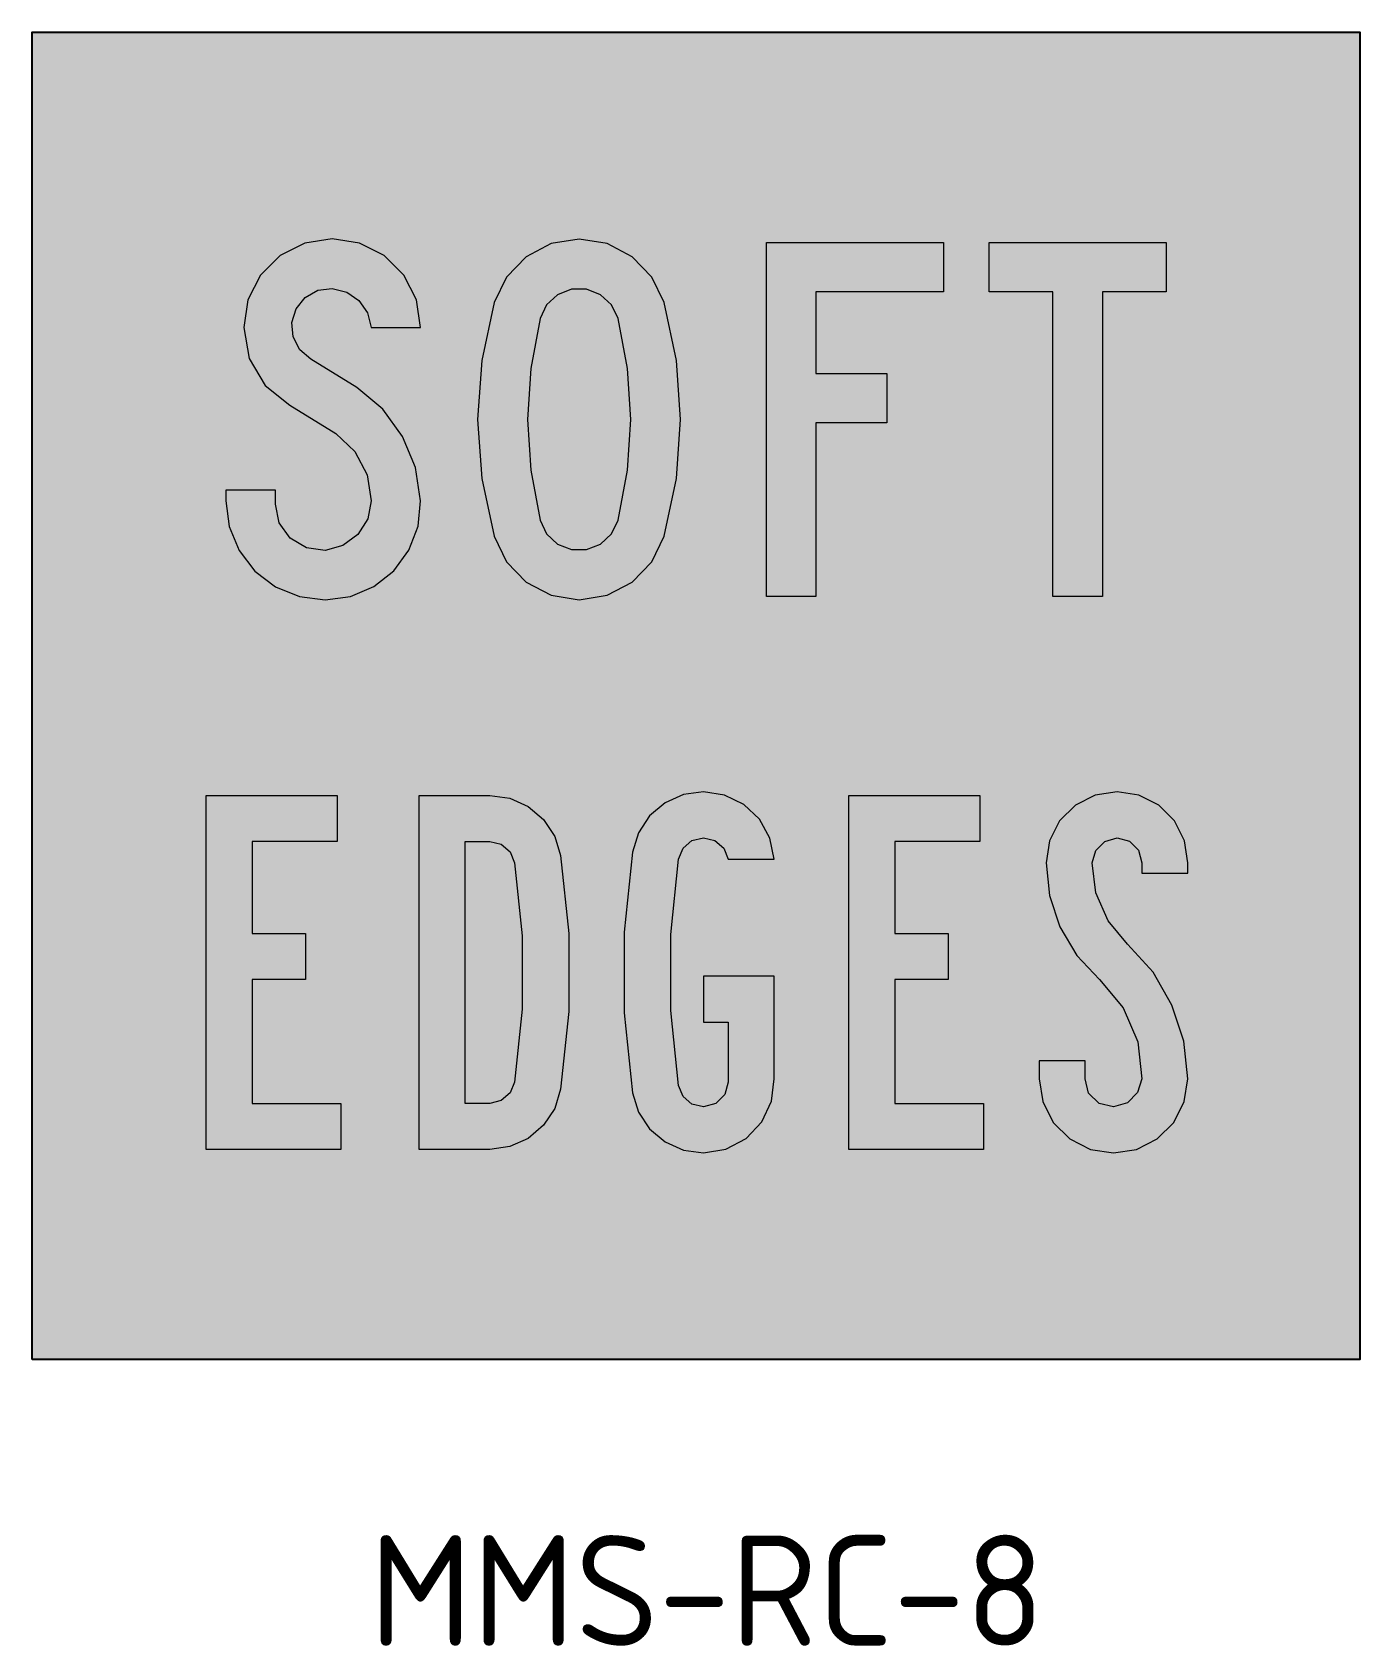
# Model space of a CAD drawing. Extents: x 162 to 359, y 73 to 230.
# Drawn here: x 161.8 to 221.8, y 156.9 to 229.8 of the extents above.
import ezdxf

# ---------------------------------------------------------------- set-up
doc = ezdxf.new("R2010")
doc.units = 0
doc.header["$LTSCALE"] = 0.3
doc.header["$MEASUREMENT"] = 0
doc.layers.add('L25', color=1, linetype='CONTINUOUS')
doc.layers.add('yellow', color=50, linetype='CONTINUOUS')
doc.styles.add('iso', font='iso3098b.shx')

msp = doc.modelspace()

# ---------------------------------------------------------------- hatches: boundary and pattern name
at = {"layer": 'L25'}
h = msp.add_hatch(color=256, dxfattribs=at)
h.paths.add_polyline_path([(175.044, 206.395), (174.2, 206.506), (173.467, 206.943), (172.975, 207.641), (172.804, 208.479), (172.804, 209.117), (170.565, 209.117), (170.565, 208.64), (170.716, 207.475), (171.163, 206.39), (171.871, 205.462), (172.799, 204.749), (173.884, 204.307), (175.044, 204.156), (176.188, 204.312), (177.253, 204.764), (178.156, 205.477), (178.839, 206.411), (179.251, 207.49), (179.361, 208.64), (179.13, 210.141), (178.548, 211.547), (177.649, 212.777), (176.485, 213.756), (174.406, 215.036), (173.909, 215.463), (173.608, 216.045), (173.547, 216.698), (173.738, 217.32), (174.145, 217.833), (174.717, 218.154), (175.365, 218.239), (176.023, 218.074), (176.575, 217.687), (176.961, 217.135), (177.122, 216.477), (179.361, 216.477), (179.171, 217.717), (178.603, 218.832), (177.72, 219.72), (176.6, 220.288), (175.365, 220.478), (174.125, 220.288), (173.01, 219.72), (172.122, 218.832), (171.559, 217.717), (171.368, 216.477), (171.614, 215.076), (172.337, 213.851), (173.447, 212.957), (175.526, 211.677), (176.389, 210.864), (176.941, 209.81), (177.122, 208.64), (176.972, 207.816), (176.525, 207.108), (175.852, 206.611)])
h.paths.add_polyline_path([(188.288, 207.756), (188.715, 210.02), (188.861, 212.315), (188.715, 214.614), (188.288, 216.879), (187.997, 217.491), (187.5, 217.953), (186.867, 218.204), (186.19, 218.204), (185.557, 217.953), (185.06, 217.491), (184.769, 216.879), (184.342, 214.614), (184.196, 212.315), (184.342, 210.02), (184.769, 207.756), (185.06, 207.144), (185.557, 206.682), (186.19, 206.431), (186.867, 206.431), (187.5, 206.682), (187.997, 207.144)], flags=16)
h.paths.add_polyline_path([(190.367, 207.038), (190.924, 209.649), (191.115, 212.315), (190.924, 214.986), (190.367, 217.597), (189.814, 218.751), (188.926, 219.67), (187.791, 220.263), (186.531, 220.468), (185.266, 220.263), (184.131, 219.67), (183.242, 218.751), (182.69, 217.597), (182.133, 214.986), (181.942, 212.315), (182.133, 209.649), (182.69, 207.038), (183.242, 205.883), (184.131, 204.965), (185.266, 204.372), (186.531, 204.166), (187.791, 204.372), (188.926, 204.965), (189.814, 205.883)])
h.paths.add_polyline_path([(194.996, 204.317), (194.996, 220.318), (202.994, 220.318), (202.994, 218.079), (197.235, 218.079), (197.235, 214.398), (200.433, 214.398), (200.433, 212.159), (197.235, 212.159), (197.235, 204.317)])
h.paths.add_polyline_path([(207.939, 204.317), (207.939, 218.079), (205.062, 218.079), (205.062, 220.318), (213.055, 220.318), (213.055, 218.079), (210.178, 218.079), (210.178, 204.317)])
h = msp.add_hatch(color=256, dxfattribs=at)
h.paths.add_polyline_path([(210.68, 181.237), (210.028, 181.393), (209.556, 181.865), (209.4, 182.517), (209.4, 183.321), (207.322, 183.321), (207.322, 182.517), (207.482, 181.478), (207.959, 180.539), (208.702, 179.796), (209.641, 179.319), (210.68, 179.159), (211.72, 179.319), (212.659, 179.796), (213.402, 180.539), (213.879, 181.478), (214.039, 182.517), (213.859, 184.219), (213.326, 185.846), (212.468, 187.327), (211.318, 188.598), (210.434, 189.652), (209.887, 190.912), (209.721, 192.278), (209.877, 192.835), (210.284, 193.242), (210.841, 193.397), (211.403, 193.257), (211.815, 192.845), (211.961, 192.278), (211.961, 191.801), (214.039, 191.801), (214.039, 192.278), (213.884, 193.272), (213.432, 194.165), (212.724, 194.873), (211.83, 195.325), (210.841, 195.476), (209.852, 195.325), (208.958, 194.873), (208.245, 194.165), (207.794, 193.272), (207.643, 192.278), (207.794, 190.792), (208.26, 189.376), (209.019, 188.09), (210.043, 187.001), (211.122, 185.721), (211.785, 184.184), (211.961, 182.517), (211.77, 181.89), (211.308, 181.428)])
h.paths.add_polyline_path([(191.024, 192.438), (191.225, 192.93), (191.627, 193.277), (192.144, 193.397), (192.661, 193.277), (193.063, 192.93), (193.264, 192.438), (195.342, 192.438), (195.151, 193.392), (194.68, 194.241), (193.977, 194.909), (193.103, 195.335), (192.144, 195.476), (191.24, 195.355), (190.412, 194.979), (189.714, 194.391), (189.217, 193.628), (188.946, 192.76), (188.564, 189.14), (188.564, 185.5), (188.946, 181.88), (189.217, 181.006), (189.714, 180.248), (190.412, 179.656), (191.24, 179.284), (192.144, 179.159), (193.158, 179.329), (194.072, 179.816), (194.78, 180.559), (195.222, 181.493), (195.342, 182.517), (195.342, 187.157), (192.144, 187.157), (192.144, 185.078), (193.264, 185.078), (193.264, 182.357), (193.113, 181.8), (192.706, 181.388), (192.144, 181.237), (191.627, 181.363), (191.225, 181.709), (191.024, 182.201), (190.668, 185.605), (190.668, 189.029)])
h.paths.add_polyline_path([(182.494, 195.32), (183.398, 195.195), (184.231, 194.823), (184.924, 194.231), (185.426, 193.468), (185.692, 192.599), (186.064, 189.085), (186.064, 185.55), (185.692, 182.041), (185.426, 181.167), (184.924, 180.409), (184.231, 179.816), (183.398, 179.445), (182.494, 179.319), (179.296, 179.319), (179.296, 195.32)])
h.paths.add_polyline_path([(182.494, 193.237), (183.011, 193.116), (183.413, 192.77), (183.614, 192.278), (183.96, 188.979), (183.96, 185.66), (183.614, 182.357), (183.413, 181.87), (183.011, 181.523), (182.494, 181.398), (181.375, 181.398), (181.375, 193.237)], flags=16)
h.paths.add_polyline_path([(169.676, 195.32), (175.596, 195.32), (175.596, 193.237), (171.755, 193.237), (171.755, 189.08), (174.155, 189.08), (174.155, 187.001), (171.755, 187.001), (171.755, 181.398), (175.757, 181.398), (175.757, 179.319), (169.676, 179.319)])
h.paths.add_polyline_path([(198.726, 195.32), (204.641, 195.32), (204.641, 193.237), (200.805, 193.237), (200.805, 189.08), (203.205, 189.08), (203.205, 187.001), (200.805, 187.001), (200.805, 181.398), (204.801, 181.398), (204.801, 179.319), (198.726, 179.319)])
at = {"layer": 'yellow'}
h = msp.add_hatch(color=256, dxfattribs=at)
h.paths.add_polyline_path([(221.811, 229.816), (161.811, 229.816), (161.811, 169.816), (221.811, 169.816)])
h.paths.add_polyline_path([(186.531, 204.166), (185.266, 204.372), (184.131, 204.965), (183.242, 205.883), (182.69, 207.038), (182.133, 209.649), (181.942, 212.315), (182.133, 214.986), (182.69, 217.597), (183.242, 218.751), (184.131, 219.67), (185.266, 220.263), (186.531, 220.468), (187.791, 220.263), (188.926, 219.67), (189.814, 218.751), (190.367, 217.597), (190.924, 214.986), (191.115, 212.315), (190.924, 209.649), (190.367, 207.038), (189.814, 205.883), (188.926, 204.965), (187.791, 204.372)], flags=16)
h.paths.add_polyline_path([(190.412, 194.979), (191.24, 195.355), (192.144, 195.476), (193.103, 195.335), (193.977, 194.909), (194.68, 194.241), (195.151, 193.392), (195.342, 192.438), (193.264, 192.438), (193.063, 192.93), (192.661, 193.277), (192.144, 193.397), (191.627, 193.277), (191.225, 192.93), (191.024, 192.438), (190.668, 189.029), (190.668, 185.605), (191.024, 182.201), (191.225, 181.709), (191.627, 181.363), (192.144, 181.237), (192.706, 181.388), (193.113, 181.8), (193.264, 182.357), (193.264, 185.078), (192.144, 185.078), (192.144, 187.157), (195.342, 187.157), (195.342, 182.517), (195.222, 181.493), (194.78, 180.559), (194.072, 179.816), (193.158, 179.329), (192.144, 179.159), (191.24, 179.284), (190.412, 179.656), (189.714, 180.248), (189.217, 181.006), (188.946, 181.88), (188.564, 185.5), (188.564, 189.14), (188.946, 192.76), (189.217, 193.628), (189.714, 194.391)], flags=16)
h.paths.add_polyline_path([(184.231, 194.823), (184.924, 194.231), (185.426, 193.468), (185.692, 192.599), (186.064, 189.085), (186.064, 185.55), (185.692, 182.041), (185.426, 181.167), (184.924, 180.409), (184.231, 179.816), (183.398, 179.445), (182.494, 179.319), (179.296, 179.319), (179.296, 195.32), (182.494, 195.32), (183.398, 195.195)], flags=16)
h.paths.add_polyline_path([(186.867, 206.431), (186.19, 206.431), (185.557, 206.682), (185.06, 207.144), (184.769, 207.756), (184.342, 210.02), (184.196, 212.315), (184.342, 214.614), (184.769, 216.879), (185.06, 217.491), (185.557, 217.953), (186.19, 218.204), (186.867, 218.204), (187.5, 217.953), (187.997, 217.491), (188.288, 216.879), (188.715, 214.614), (188.861, 212.315), (188.715, 210.02), (188.288, 207.756), (187.997, 207.144), (187.5, 206.682)], flags=0)
h.paths.add_polyline_path([(183.011, 193.116), (183.413, 192.77), (183.614, 192.278), (183.96, 188.979), (183.96, 185.66), (183.614, 182.357), (183.413, 181.87), (183.011, 181.523), (182.494, 181.398), (181.375, 181.398), (181.375, 193.237), (182.494, 193.237)], flags=0)
h.paths.add_polyline_path([(194.996, 204.317), (194.996, 220.318), (202.994, 220.318), (202.994, 218.079), (197.235, 218.079), (197.235, 214.398), (200.433, 214.398), (200.433, 212.159), (197.235, 212.159), (197.235, 204.317)], flags=16)
h.paths.add_polyline_path([(178.156, 205.477), (177.253, 204.764), (176.188, 204.312), (175.044, 204.156), (173.884, 204.307), (172.799, 204.749), (171.871, 205.462), (171.163, 206.39), (170.716, 207.475), (170.565, 208.64), (170.565, 209.117), (172.804, 209.117), (172.804, 208.479), (172.975, 207.641), (173.467, 206.943), (174.2, 206.506), (175.044, 206.395), (175.852, 206.611), (176.525, 207.108), (176.972, 207.816), (177.122, 208.64), (176.941, 209.81), (176.389, 210.864), (175.526, 211.677), (173.447, 212.957), (172.337, 213.851), (171.614, 215.076), (171.368, 216.477), (171.559, 217.717), (172.122, 218.832), (173.01, 219.72), (174.125, 220.288), (175.365, 220.478), (176.6, 220.288), (177.72, 219.72), (178.603, 218.832), (179.171, 217.717), (179.361, 216.477), (177.122, 216.477), (176.961, 217.135), (176.575, 217.687), (176.023, 218.074), (175.365, 218.239), (174.717, 218.154), (174.145, 217.833), (173.738, 217.32), (173.547, 216.698), (173.608, 216.045), (173.909, 215.463), (174.406, 215.036), (176.485, 213.756), (177.649, 212.777), (178.548, 211.547), (179.13, 210.141), (179.361, 208.64), (179.251, 207.49), (178.839, 206.411)], flags=16)
h.paths.add_polyline_path([(198.726, 195.32), (204.641, 195.32), (204.641, 193.237), (200.805, 193.237), (200.805, 189.08), (203.205, 189.08), (203.205, 187.001), (200.805, 187.001), (200.805, 181.398), (204.801, 181.398), (204.801, 179.319), (198.726, 179.319)], flags=16)
h.paths.add_polyline_path([(175.596, 195.32), (175.596, 193.237), (171.755, 193.237), (171.755, 189.08), (174.155, 189.08), (174.155, 187.001), (171.755, 187.001), (171.755, 181.398), (175.757, 181.398), (175.757, 179.319), (169.676, 179.319), (169.676, 195.32)], flags=16)
h.paths.add_polyline_path([(207.939, 204.317), (207.939, 218.079), (205.062, 218.079), (205.062, 220.318), (213.055, 220.318), (213.055, 218.079), (210.178, 218.079), (210.178, 204.317)], flags=16)
h.paths.add_polyline_path([(207.794, 193.272), (208.245, 194.165), (208.958, 194.873), (209.852, 195.325), (210.841, 195.476), (211.83, 195.325), (212.724, 194.873), (213.432, 194.165), (213.884, 193.272), (214.039, 192.278), (214.039, 191.801), (211.961, 191.801), (211.961, 192.278), (211.815, 192.845), (211.403, 193.257), (210.841, 193.397), (210.284, 193.242), (209.877, 192.835), (209.721, 192.278), (209.887, 190.912), (210.434, 189.652), (211.318, 188.598), (212.468, 187.327), (213.326, 185.846), (213.859, 184.219), (214.039, 182.517), (213.879, 181.478), (213.402, 180.539), (212.659, 179.796), (211.72, 179.319), (210.68, 179.159), (209.641, 179.319), (208.702, 179.796), (207.959, 180.539), (207.482, 181.478), (207.322, 182.517), (207.322, 183.321), (209.4, 183.321), (209.4, 182.517), (209.556, 181.865), (210.028, 181.393), (210.68, 181.237), (211.308, 181.428), (211.77, 181.89), (211.961, 182.517), (211.785, 184.184), (211.122, 185.721), (210.043, 187.001), (209.019, 188.09), (208.26, 189.376), (207.794, 190.792), (207.643, 192.278)], flags=16)

# ---------------------------------------------------------------- linework, layer by layer
at = {"layer": 'L25'}
msp.add_lwpolyline([(161.811, 169.816), (161.811, 229.816), (221.811, 229.816), (221.811, 169.816)], close=True, dxfattribs=at)
at = {"layer": 'L25', "lineweight": 0}
for points in [[(175.044, 206.395), (174.2, 206.506), (173.467, 206.943), (172.975, 207.641), (172.804, 208.479), (172.804, 209.117), (170.565, 209.117), (170.565, 208.64), (170.716, 207.475), (171.163, 206.39), (171.871, 205.462), (172.799, 204.749), (173.884, 204.307), (175.044, 204.156), (176.188, 204.312), (177.253, 204.764), (178.156, 205.477), (178.839, 206.411), (179.251, 207.49), (179.361, 208.64), (179.13, 210.141), (178.548, 211.547), (177.649, 212.777), (176.485, 213.756), (174.406, 215.036), (173.909, 215.463), (173.608, 216.045), (173.547, 216.698), (173.738, 217.32), (174.145, 217.833), (174.717, 218.154), (175.365, 218.239), (176.023, 218.074), (176.575, 217.687), (176.961, 217.135), (177.122, 216.477), (179.361, 216.477), (179.171, 217.717), (178.603, 218.832), (177.72, 219.72), (176.6, 220.288), (175.365, 220.478), (174.125, 220.288), (173.01, 219.72), (172.122, 218.832), (171.559, 217.717), (171.368, 216.477), (171.614, 215.076), (172.337, 213.851), (173.447, 212.957), (175.526, 211.677), (176.389, 210.864), (176.941, 209.81), (177.122, 208.64), (176.972, 207.816), (176.525, 207.108), (175.852, 206.611)], [(190.367, 207.038), (190.924, 209.649), (191.115, 212.315), (190.924, 214.986), (190.367, 217.597), (189.814, 218.751), (188.926, 219.67), (187.791, 220.263), (186.531, 220.468), (185.266, 220.263), (184.131, 219.67), (183.242, 218.751), (182.69, 217.597), (182.133, 214.986), (181.942, 212.315), (182.133, 209.649), (182.69, 207.038), (183.242, 205.883), (184.131, 204.965), (185.266, 204.372), (186.531, 204.166), (187.791, 204.372), (188.926, 204.965), (189.814, 205.883), (190.367, 207.038)], [(194.996, 204.317), (194.996, 220.318), (202.994, 220.318), (202.994, 218.079), (197.235, 218.079), (197.235, 214.398), (200.433, 214.398), (200.433, 212.159), (197.235, 212.159), (197.235, 204.317), (194.996, 204.317)], [(207.939, 204.317), (207.939, 218.079), (205.062, 218.079), (205.062, 220.318), (213.055, 220.318), (213.055, 218.079), (210.178, 218.079), (210.178, 204.317), (207.939, 204.317)], [(188.288, 207.756), (188.715, 210.02), (188.861, 212.315), (188.715, 214.614), (188.288, 216.879), (187.997, 217.491), (187.5, 217.953), (186.867, 218.204), (186.19, 218.204), (185.557, 217.953), (185.06, 217.491), (184.769, 216.879), (184.342, 214.614), (184.196, 212.315), (184.342, 210.02), (184.769, 207.756), (185.06, 207.144), (185.557, 206.682), (186.19, 206.431), (186.867, 206.431), (187.5, 206.682), (187.997, 207.144), (188.288, 207.756)], [(191.024, 192.438), (191.225, 192.93), (191.627, 193.277), (192.144, 193.397), (192.661, 193.277), (193.063, 192.93), (193.264, 192.438), (195.342, 192.438), (195.151, 193.392), (194.68, 194.241), (193.977, 194.909), (193.103, 195.335), (192.144, 195.476), (191.24, 195.355), (190.412, 194.979), (189.714, 194.391), (189.217, 193.628), (188.946, 192.76), (188.564, 189.14), (188.564, 185.5), (188.946, 181.88), (189.217, 181.006), (189.714, 180.248), (190.412, 179.656), (191.24, 179.284), (192.144, 179.159), (193.158, 179.329), (194.072, 179.816), (194.78, 180.559), (195.222, 181.493), (195.342, 182.517), (195.342, 187.157), (192.144, 187.157), (192.144, 185.078), (193.264, 185.078), (193.264, 182.357), (193.113, 181.8), (192.706, 181.388), (192.144, 181.237), (191.627, 181.363), (191.225, 181.709), (191.024, 182.201), (190.668, 185.605), (190.668, 189.029)], [(210.68, 181.237), (210.028, 181.393), (209.556, 181.865), (209.4, 182.517), (209.4, 183.321), (207.322, 183.321), (207.322, 182.517), (207.482, 181.478), (207.959, 180.539), (208.702, 179.796), (209.641, 179.319), (210.68, 179.159), (211.72, 179.319), (212.659, 179.796), (213.402, 180.539), (213.879, 181.478), (214.039, 182.517), (213.859, 184.219), (213.326, 185.846), (212.468, 187.327), (211.318, 188.598), (210.434, 189.652), (209.887, 190.912), (209.721, 192.278), (209.877, 192.835), (210.284, 193.242), (210.841, 193.397), (211.403, 193.257), (211.815, 192.845), (211.961, 192.278), (211.961, 191.801), (214.039, 191.801), (214.039, 192.278), (213.884, 193.272), (213.432, 194.165), (212.724, 194.873), (211.83, 195.325), (210.841, 195.476), (209.852, 195.325), (208.958, 194.873), (208.245, 194.165), (207.794, 193.272), (207.643, 192.278), (207.794, 190.792), (208.26, 189.376), (209.019, 188.09), (210.043, 187.001), (211.122, 185.721), (211.785, 184.184), (211.961, 182.517), (211.77, 181.89), (211.308, 181.428)], [(169.676, 195.32), (175.596, 195.32), (175.596, 193.237), (171.755, 193.237), (171.755, 189.08), (174.155, 189.08), (174.155, 187.001), (171.755, 187.001), (171.755, 181.398), (175.757, 181.398), (175.757, 179.319), (169.676, 179.319), (169.676, 195.32)], [(182.494, 195.32), (183.398, 195.195), (184.231, 194.823), (184.924, 194.231), (185.426, 193.468), (185.692, 192.599), (186.064, 189.085), (186.064, 185.55), (185.692, 182.041), (185.426, 181.167), (184.924, 180.409), (184.231, 179.816), (183.398, 179.445), (182.494, 179.319), (179.296, 179.319), (179.296, 195.32)], [(198.726, 195.32), (204.641, 195.32), (204.641, 193.237), (200.805, 193.237), (200.805, 189.08), (203.205, 189.08), (203.205, 187.001), (200.805, 187.001), (200.805, 181.398), (204.801, 181.398), (204.801, 179.319), (198.726, 179.319), (198.726, 195.32)], [(182.494, 193.237), (183.011, 193.116), (183.413, 192.77), (183.614, 192.278), (183.96, 188.979), (183.96, 185.66), (183.614, 182.357), (183.413, 181.87), (183.011, 181.523), (182.494, 181.398), (181.375, 181.398), (181.375, 193.237)]]:
    msp.add_lwpolyline(points, close=True, dxfattribs=at)

# ---------------------------------------------------------------- texts
at = {"layer": 'yellow', "insert": (177.043, 161.885), "char_height": 5, "width": 60.17387, "attachment_point": 1, "style": 'iso'}
msp.add_mtext('MMS-RC-8', dxfattribs=at)

doc.saveas('drawing.dxf')
